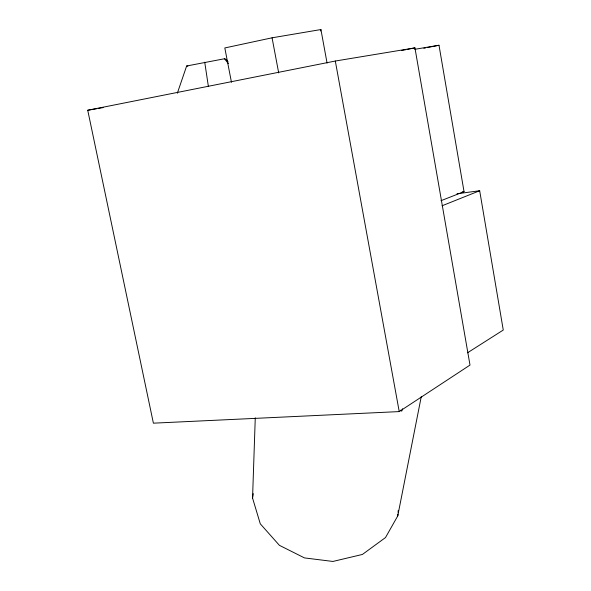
<?xml version="1.0" encoding="UTF-8"?>
<svg xmlns="http://www.w3.org/2000/svg" width="591" height="591" viewBox="0 0 591 591"><rect width="100%" height="100%" fill="white"/><g stroke="black" fill="none" stroke-linecap="round" stroke-linejoin="round"><path stroke-width="0.89" d="M421.25 396.694L397.75 515.936L385.502 537.559L362.416 554.447L332.903 561.45L304.476 557.911L279.388 545.316L260.291 523.833L252.556 498.05L255.268 417.83M397.75 515.936L397.898 514.155M398.046 512.375L398.194 510.594M252.556 498.05L253.251 493.655M320.64 30.983L320.92 29.55L272.067 37.809L224.816 47.952L231.465 82.275M402.53 408.758L401.762 411.129L400.255 410.184M177.33 93.238L186.645 65.993L224.477 58.753L225.792 59.174L228.096 61.907M399.228 411.587L470 365.083L414.934 47.871L335.311 61.036L87.734 110.258L153.387 423.171L399.228 411.587L335.311 61.036M467.503 352.797L503.266 330.044L479.678 190.73L456.983 193.789M442.075 205.779L479.678 190.73M440.989 200.696L464.038 191.654L439.002 45.256L414.675 49.326M401.385 50.553L405.899 49.659M407.709 49.304L414.934 47.871M423.843 48.24L425.653 47.886M427.278 47.561L439.002 45.256M87.734 110.258L96.798 108.692M98.608 108.375L103.137 107.592M462.214 191.905L464.038 191.654M186.645 65.993L187.908 66.192M224.477 58.753L228.385 63.577M272.067 37.809L278.686 72.9M320.92 29.55L327.074 63.111M204.73 62.188L208.335 86.168"/></g></svg>
